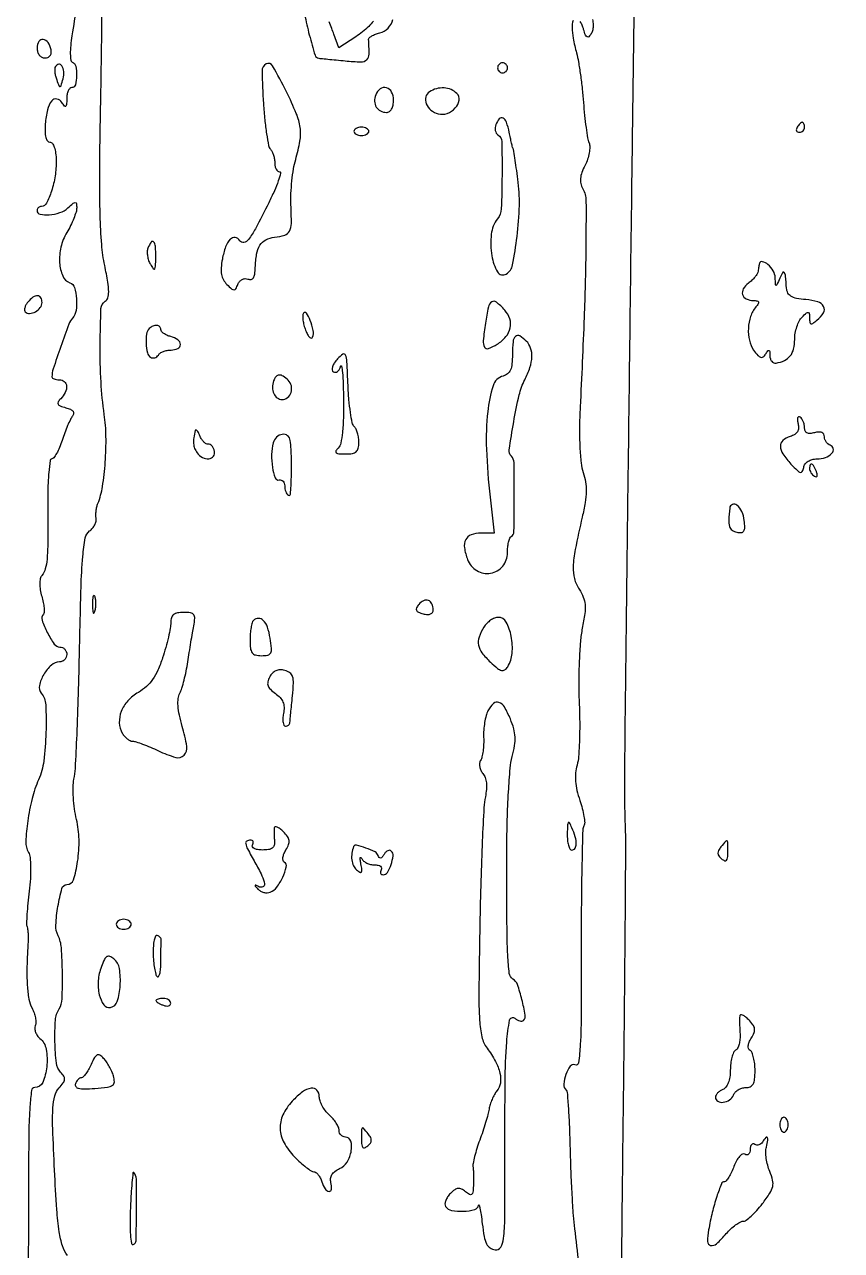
# Model space of a CAD drawing. Extents: x 0 to 5034, y 0 to 2560.
# Drawn here: x 4740.5 to 4905.5, y 863.1 to 1110.8 of the extents above; entities that cross this region are included whole.
import ezdxf

# ---------------------------------------------------------------- set-up
doc = ezdxf.new("R2010")
doc.units = 0

msp = doc.modelspace()

# ---------------------------------------------------------------- linework, layer by layer
for points in [[(4860.947806, 849.375, -0.000208), (4861.188992, 872.158542, -0.000253), (4861.434571, 893.5, 0.000485), (4861.65013, 913.020275, 0.0007), (4861.79983, 930.28125, 0.000358), (4861.895829, 944.924565, 0.011487), (4861.83456, 948.5, -0.00753), (4861.702192, 953.78366, -0.004429), (4861.695061, 960.103396, -0.001095), (4861.811246, 971.815914, -0.000038), (4862.367921, 1017.5, -0.000167), (4863.24921, 1087.471432, -0.000374), (4863.976365, 1140.639876, -0.000453)], [(4749.129827, 862.115141, -0.091248), (4748.130624, 864.020305, -0.037652), (4747.476035, 866.870205, -0.020918), (4746.987152, 871.351083, -0.004284), (4746.523196, 879.303434, -0.003209), (4746.155276, 887.797176, -0.023001), (4746.192736, 891.90311, -0.050475), (4746.575326, 894.33596, -0.120254), (4747.440795, 895.934579, 0.028819), (4748.269404, 896.96357, 0.131302), (4748.537231, 897.676817, 0.165948), (4748.38263, 898.334735, 0.053764), (4747.755394, 899.131146, -0.167565), (4746.899937, 900.93653, -0.021591), (4746.608064, 905.268256, -0.023685), (4746.709474, 909.62803, -0.12133), (4747.447202, 911.914571, 0.130333), (4748.054146, 913.916519, 0.012213), (4748.109902, 919.108367, 0.013758), (4747.897058, 924.271513, 0.098868), (4747.245312, 926.665417, -0.129407), (4746.790982, 928.844827, -0.029566), (4747.21168, 932.620066, -0.024552), (4748.017037, 936.235319, -0.337648), (4749.020305, 937, 0.327443), (4750.33679, 937.965686, 0.039792), (4751.187885, 941.675828, 0.041116), (4751.472847, 946.138614, 0.05431), (4750.957392, 950.17761, -0.023827), (4750.553678, 952.301971, -0.019501), (4750.32018, 954.60235, -0.019931), (4750.272542, 956.737991, -0.047995), (4750.451395, 958.307421, 0.039353), (4750.738191, 960.488877, 0.002229), (4751.062095, 967.288791, 0.003406), (4751.356713, 975.394985, 0.00249), (4751.57769, 984.399102, -0.002137), (4751.87794, 996.996772, -0.013968), (4752.232329, 1003.314365, -0.02313), (4752.719915, 1007.03745, -0.193085), (4753.602107, 1008.451004, 0.061232), (4754.186645, 1008.999591, 0.055622), (4754.642975, 1009.690548, 0.059184), (4754.910157, 1010.41281, 0.101612), (4754.931609, 1011.051902, -0.045437), (4754.879668, 1011.715073, -0.026158), (4754.931715, 1012.515246, -0.025962), (4755.069172, 1013.320028, -0.03906), (4755.278887, 1014, 0.055682), (4756.207222, 1017.407381, 0.020925), (4756.765317, 1022.329633, 0.021067), (4756.916169, 1027.542826, 0.033277), (4756.560052, 1032, -0.023529), (4755.912206, 1038.508776, -0.015001), (4755.743607, 1046.116498, -0.007212), (4755.905809, 1053.400104, -0.249656), (4756.739135, 1054.835498, 0.181703), (4757.286077, 1055.546331, 0.077081), (4757.459494, 1056.75519, 0.039259), (4757.283451, 1058.709152, 0.008447), (4756.65704, 1062.052302, -0.031177), (4756.058307, 1066.307677, -0.01204), (4755.740247, 1072.261593, -0.008892), (4755.647621, 1080.311136, -0.003413), (4755.794245, 1091.5, 0.001193), (4755.957386, 1100.798475, 0.001352), (4756.068466, 1109.717918, 0.001229), (4756.123736, 1117.298757, 0.007481)], [(4750.890383, 1114.495607, -0.0127), (4750.049792, 1108.5, 0.016149), (4749.784006, 1106.504233, 0.027826), (4749.709526, 1104.830189, 0.02798), (4749.794519, 1103.56587, 0.27934), (4750.109403, 1103.166667, -0.259119), (4750.807197, 1102.347521, -0.054969), (4750.979335, 1100.41098, -0.057993), (4750.724216, 1098.560857, -0.341941), (4750, 1098, 0.208855), (4749.616457, 1097.832484, 0.081007), (4749.289252, 1097.339062, 0.061885), (4749.06393, 1096.61138, 0.042491), (4748.984687, 1095.75, -0.011427), (4748.949678, 1094.569908, -0.215461), (4748.783724, 1094.248748, -0.416554), (4748.526657, 1094.279737, -0.02442), (4748.026328, 1094.991641, 0.207173), (4746.987298, 1095.700125, 0.281561), (4745.950055, 1095.310858, 0.108957), (4745.094881, 1093.521372, 0.037556), (4744.653432, 1090.67128, 0.023071), (4744.60193, 1089.085082, 0.058591), (4744.751914, 1087.944289, 0.099196), (4745.083826, 1087.249238, 0.236131), (4745.582153, 1087, -0.241333), (4746.081143, 1086.744259, -0.07427), (4746.480104, 1085.969067, -0.051695), (4746.750952, 1084.778801, -0.026502), (4746.854231, 1083.25, -0.042187), (4746.638299, 1080.164204, -0.039281), (4745.907664, 1077.081356, -0.03852), (4744.906866, 1074.63433, -0.283652), (4743.87868, 1074, 0.088365), (4743.543189, 1073.940242, 0.094781), (4743.258112, 1073.768761, 0.100001), (4743.067404, 1073.513111, 0.110846), (4743, 1073.212804, 0.348852), (4743.617899, 1072.434964, 0.076753), (4745.441613, 1072.297957, 0.063197), (4747.604961, 1072.746513, 0.10157), (4749.221497, 1073.700452, -0.008665), (4750.313435, 1074.654748, -0.175346), (4750.719901, 1074.804845, -0.38236), (4750.948018, 1074.603216, -0.029144), (4751, 1073.712148, -0.076163), (4750.872114, 1072.877466, -0.019415), (4750.410639, 1071.58479, -0.01933), (4749.761639, 1070.132945, -0.018507), (4748.993665, 1068.713836, 0.075455), (4747.816495, 1065.787167, 0.073344), (4747.544913, 1062.613677, 0.086775), (4748.174192, 1059.975717, 0.201955), (4749.612214, 1058.595313, -0.229699), (4750.535477, 1057.609854, -0.056785), (4750.960753, 1055.372157, -0.056158), (4750.870414, 1052.985633, -0.146802), (4750.144545, 1051.45, 0.095247), (4749.410982, 1050.234952, 0.004445), (4747.782331, 1045.693726, 0.00503), (4746.255255, 1041.167597, 0.078998), (4746, 1039.562103, 0.236795), (4746.108116, 1039.346614, 0.070669), (4746.440625, 1039.165118, 0.054045), (4746.925504, 1039.041022, 0.035657), (4747.5, 1039, -0.179762), (4748.494226, 1038.630616, -0.200039), (4748.950535, 1037.719896, -0.1356), (4748.691515, 1036.441726, -0.07914), (4747.767247, 1035.167247, 0.057156), (4747.252058, 1034.518578, 0.273475), (4747.241566, 1034.064966, 0.177663), (4747.668555, 1033.699166, 0.025239), (4748.788322, 1033.345104, -0.038096), (4749.731327, 1033.020063, -0.12357), (4750.25259, 1032.620513, -0.207118), (4750.378086, 1032.153389, -0.131366), (4750.151398, 1031.627857, 0.053738), (4749.731925, 1030.960422, 0.011859), (4749.167491, 1029.729746, 0.012201), (4748.580582, 1028.268367, 0.011473), (4748.052771, 1026.75, -0.019815), (4747.526353, 1025.313364, -0.029079), (4746.942485, 1024.101562, -0.028582), (4746.378313, 1023.21021, -0.241899), (4745.969239, 1023, 0.378705), (4745.621431, 1022.69246, 0.008403), (4745.365218, 1020.282813, 0.014729), (4745.18682, 1017.29664, 0.00888), (4745.142641, 1013.75, -0.002172), (4745.150012, 1006.075505, -0.019574), (4745.0072, 1002.71937, -0.047383), (4744.662532, 1000.785384, -0.105808), (4743.973643, 999.468242, 0.121183), (4743.651417, 998.803786, 0.049986), (4743.540428, 997.803048, 0.04243), (4743.630991, 996.585444, 0.030071), (4743.929038, 995.247429, -0.019431), (4744.229575, 994.021679, -0.026781), (4744.396744, 992.900688, -0.025756), (4744.435776, 991.993233, -0.1967), (4744.274004, 991.607338, 0.285416), (4744.002715, 990.445289, 0.03557), (4745.052685, 987.946621, 0.035974), (4746.46013, 985.603086, 0.244199), (4747.62132, 985, -0.107993), (4748.147316, 984.885052, -0.099631), (4748.595013, 984.559375, -0.095606), (4748.895198, 984.072655, -0.090751), (4749, 983.5, -0.097467), (4748.887332, 982.927508, -0.097561), (4748.566147, 982.440625, -0.098306), (4748.086679, 982.114598, -0.100632), (4747.523053, 982, 0.187967), (4745.880531, 981.359906, 0.074897), (4744.33819, 979.445149, 0.077442), (4743.469003, 977.230478, 0.232073), (4743.839789, 975.693043, -0.162875), (4744.745219, 973.357315, -0.019305), (4744.79195, 967.719317, -0.023575), (4744.345515, 961.967322, -0.072273), (4743.30952, 958.207831, 0.040867), (4741.993677, 954.384935, 0.027691), (4741.103193, 949.863075, 0.025042), (4740.730577, 945.687322, 0.138151), (4741.252616, 943.513084, -0.102238), (4741.577928, 942.484925, -0.020838), (4741.694934, 940.569125, -0.020506), (4741.644256, 938.231624, -0.015553), (4741.404077, 935.678226, 0.006834), (4741.131648, 933.238928, 0.009167), (4740.955582, 931.021104, 0.006749), (4740.867827, 929.170668, 0.09021), (4740.966476, 928.5, -0.0477), (4741.088427, 927.980679, -0.016075), (4741.168614, 927.20625, -0.015825), (4741.202781, 926.339066, -0.017489), (4741.179917, 925.5, 0.008896), (4740.954461, 920.42837, 0.021375), (4741.015032, 916.668835, 0.028405), (4741.337399, 913.893803, 0.079908), (4741.972303, 912.051752, -0.039193), (4742.386245, 911.107248, -0.037544), (4742.654847, 910.096134, -0.039936), (4742.752459, 909.167863, -0.09815), (4742.636444, 908.494972, 0.109427), (4742.546005, 907.890108, 0.069722), (4742.69408, 907.191225, 0.064875), (4743.047407, 906.50851, 0.067836), (4743.559441, 905.950668, -0.177996), (4744.827762, 903.764847, -0.069176), (4744.953202, 900.216481, -0.075868), (4744.131105, 897.052906, -0.299805), (4742.532951, 896, 0.374764), (4741.882527, 895.432831, 0.016529), (4741.547691, 892.208863, 0.01449), (4741.335689, 887.097771, 0.003131), (4741.280693, 878.25, -0.000804), (4741.269559, 871.124135, -0.000954), (4741.235375, 864.392187, -0.000828), (4741.186288, 858.711205, -0.006102)], [(4797.036672, 1112.788337, 0.01719), (4797.978858, 1108.650483, 0.008796), (4799.140587, 1104.5464, 0.304001), (4799.879961, 1103.939754, -0.000324), (4800.305754, 1103.898103, -0.000016), (4801.713176, 1103.759464, -0.000026), (4803.385266, 1103.594611, -0.000019), (4805.25, 1103.410599, 0.017649), (4808.409868, 1103.210935, 0.196028), (4809.5697, 1103.646623, 0.208451), (4810.055264, 1104.753813, 0.020205), (4809.940983, 1107.75, -0.235098), (4810.072121, 1108.075224, -0.051243), (4810.577576, 1108.438605, -0.043156), (4811.31092, 1108.779072, -0.029571), (4812.190983, 1109.040994, 0.144986), (4813.87341, 1110.000071, 0.128496), (4814.858722, 1111.765181, 0.194471)], [(4810.906443, 1111.427784, -0.028815), (4809.96391, 1110.360069, -0.027735), (4808.739824, 1109.254607, -0.026522), (4807.383126, 1108.273639), (4803.932523, 1106.047278), (4802.945626, 1108.773639, 0.006693), (4802.496789, 1109.963564, 0.004748), (4801.962843, 1111.286631, 0.004793)], [(4851.250363, 1111.534214, 0.077679), (4851.046266, 1110.155877, 0.045296), (4851.262469, 1107.96958, 0.017555), (4851.939649, 1105, -0.022325), (4852.328883, 1103.214752, -0.007816), (4852.732905, 1100.61875, -0.007743), (4853.08895, 1097.745214, -0.008975), (4853.336249, 1095, 0.007683), (4853.564597, 1092.389704, 0.008996), (4853.863712, 1089.921826, 0.008106), (4854.187093, 1087.849737, 0.053234), (4854.47453, 1086.840257, -0.101297), (4854.628626, 1086.00228, -0.039478), (4854.511705, 1084.824665, -0.03704), (4854.178616, 1083.530571, -0.037838), (4853.659981, 1082.309369, 0.030245), (4853.01631, 1080.855451, 0.06564), (4852.744064, 1079.667133, 0.080764), (4852.814825, 1078.613446, 0.07061), (4853.213758, 1077.582519, -0.127135), (4853.853282, 1075.15202, -0.004152), (4853.813452, 1065.000079, -0.006598), (4853.47361, 1051.635066, -0.002702), (4852.674754, 1033.5, 0.009918), (4852.546776, 1029.17623, 0.014115), (4852.617773, 1025.333479, 0.015268), (4852.860878, 1022.192123, 0.055465), (4853.294445, 1020.240292, -0.043607), (4853.758312, 1018.363015, -0.044537), (4853.885078, 1016.447119, -0.035479), (4853.673095, 1014.195623, -0.015344), (4853.087885, 1011.240292, 0.006849), (4851.681991, 1004.723493, 0.039385), (4851.259474, 1001.220945, 0.075335), (4851.522311, 998.82056, 0.080319), (4852.485164, 996.662986, -0.04868), (4853.311961, 995.085489, -0.076748), (4853.663126, 993.600944, -0.054665), (4853.607184, 991.745286, -0.014265), (4853.108202, 988.801125, 0.028545), (4852.730473, 986.107862, 0.010078), (4852.488468, 982.216518, 0.009966), (4852.393848, 977.920701, 0.011537), (4852.479707, 973.829576, -0.009291), (4852.579662, 969.906912, -0.010309), (4852.52765, 966.117157, -0.009735), (4852.35399, 962.893054, -0.05155), (4852.044246, 961.154276, 0.048187), (4851.750658, 959.567927, 0.041423), (4851.744031, 957.870581, 0.037235), (4852.028659, 956.028829, 0.026013), (4852.609193, 954.008275, -0.018723), (4853.111508, 952.35133, -0.024241), (4853.440116, 950.797685, -0.023185), (4853.587095, 949.509447, -0.156462), (4853.434369, 948.893808, 0.132791), (4853.191721, 948.079303, 0.001037), (4853.030036, 941.178836, 0.003707), (4852.919323, 933.237289, 0.002362), (4852.902657, 923.996894, -0.001883), (4852.89176, 911.120637, -0.012601), (4852.700913, 904.721045, -0.018675), (4852.359881, 901.039122, -0.485369), (4851.613915, 900.59466, 0.338679), (4850.648453, 900.31002, 0.073773), (4849.787099, 898.670385, 0.066319), (4849.38158, 896.710038, 0.217573), (4849.83249, 895.500843, -0.1786), (4850.058542, 895.010442, -0.002683), (4850.292349, 891.817085, -0.006871), (4850.494807, 888.069986, -0.004441), (4850.631015, 883.727341, 0.004206), (4850.775145, 879.06219, 0.00402), (4850.999351, 874.329281, 0.003986), (4851.264182, 870.154245, 0.014351), (4851.530541, 867.5, -0.007018), (4852.341873, 860.456383, -0.012929)], [(4855.166286, 1111.756592, -0.048942), (4855.303291, 1110.648655, -0.055808), (4855.219062, 1109.674752, -0.093832), (4854.911911, 1108.916526, -0.048917), (4854.420024, 1108.295353, -0.337638), (4854.05957, 1108.240123, -0.184493), (4853.740673, 1108.613613, -0.01859), (4853.383343, 1109.75, 0.034307), (4853.082453, 1110.611366, 0.045867), (4852.688376, 1111.339062, 0.053817)], [(4851.453072, 834.630049, 0.000019), (4851.271447, 826.2125, 0.000021)]]:
    msp.add_lwpolyline(points, format="xyb")
for points in [[(4743, 1106.083333, 0.066422), (4743.111401, 1105.248452, 0.09567), (4743.438799, 1104.58104, 0.111791), (4743.945354, 1104.15323, 0.12024), (4744.573324, 1104, 0.099154), (4745.179808, 1104.121465, 0.133817), (4745.619304, 1104.46353, 0.126354), (4745.840365, 1104.99829, 0.083236), (4745.823324, 1105.667134, 0.100818), (4745.230213, 1107.099763, 0.210781), (4744.229205, 1107.729914, 0.297834), (4743.357221, 1107.327282, 0.14074)], [(4746.69423, 1102.266312, 0.120984), (4746.570048, 1101.841348, 0.035043), (4746.58832, 1101.153335, 0.033014), (4746.719306, 1100.354948, 0.029941), (4746.957128, 1099.553552, 0.007616), (4747.426509, 1098.319944, 0.360495), (4747.644972, 1098.200598, 0.282141), (4747.851172, 1098.389625, 0.005764), (4748.238116, 1099.802556, 0.077801), (4748.383808, 1101.247497, 0.12692), (4748.013309, 1102.415013, 0.297164), (4747.360259, 1102.717138, 0.229218)], [(4788.717798, 1094.75, 0.009147), (4788.984147, 1091.520512, 0.012754), (4789.348725, 1088.644375, 0.00918), (4789.754025, 1086.282603, 0.140161), (4790.123238, 1085.55, -0.073324), (4790.459633, 1085.057175, -0.035996), (4790.742451, 1084.350312, -0.03474), (4790.935444, 1083.558871, -0.042458), (4791, 1082.8, 0.051132), (4791.070619, 1082.111259, 0.071073), (4791.280785, 1081.52875, 0.091143), (4791.59101, 1081.137137, 0.181728), (4791.955864, 1081, -0.492691), (4792.183466, 1080.703832, -0.018655), (4791.711129, 1079.164062, -0.020875), (4790.91351, 1077.14777, -0.011503), (4789.780447, 1074.75, -0.004641), (4787.086037, 1069.494382, -0.041774), (4785.698691, 1067.313243, -0.183246), (4784.761093, 1066.727621, -0.312918), (4783.950075, 1067.080781, 0.215123), (4783.019775, 1067.708306, 0.249397), (4782.016046, 1067.376599, 0.106073), (4781.075275, 1065.847117, 0.038679), (4780.411172, 1063.378196, 0.028365), (4780.183556, 1061.619827, 0.062556), (4780.255084, 1060.269783, 0.078594), (4780.633549, 1059.181736, 0.073578), (4781.335695, 1058.235733, 0.015203), (4782.305296, 1057.32337, 0.185913), (4782.773868, 1057.148623, 0.272794), (4783.136327, 1057.36752, 0.032127), (4783.546015, 1058.259316, -0.086514), (4783.890037, 1058.834528, -0.094091), (4784.399853, 1059.239731, -0.100245), (4784.994571, 1059.413394, -0.113153), (4785.582759, 1059.329869, 0.13702), (4786.226453, 1059.269142, 0.208187), (4786.686873, 1059.576615, 0.109495), (4786.965221, 1060.331243, 0.027671), (4787.070285, 1061.643011, -0.035571), (4787.332652, 1064.375946, -0.09937), (4788.016576, 1066.166233, -0.133798), (4789.193228, 1067.244473, -0.091465), (4790.938228, 1067.771561, 0.04765), (4793.024584, 1068.207858, 0.202318), (4793.978611, 1069.012443, 0.117126), (4794.350846, 1070.548592, 0.011864), (4794.278263, 1074.331851, -0.021414), (4794.278063, 1076.601402, -0.014951), (4794.463847, 1079.154732, -0.015114), (4794.789911, 1081.596354, -0.030077), (4795.221415, 1083.498101, 0.028391), (4796.079135, 1087.220141, 0.076391), (4796.125819, 1089.928237, 0.06493), (4795.354306, 1092.771953, 0.016448), (4793.365375, 1097.137503, 0.013261), (4790.572262, 1102.41323, 0.402872), (4789.263871, 1102.805674, 0.287573), (4788.425797, 1101.395451, 0.010042)], [(4836, 1102, 0.099038), (4836.076342, 1101.618362, 0.097945), (4836.29375, 1101.29375, 0.097945), (4836.618362, 1101.076342, 0.099038), (4837, 1101, 0.099038), (4837.381638, 1101.076342, 0.097945), (4837.70625, 1101.29375, 0.097945), (4837.923658, 1101.618362, 0.099038), (4838, 1102, 0.099038), (4837.923658, 1102.381638, 0.097945), (4837.70625, 1102.70625, 0.097945), (4837.381638, 1102.923658, 0.099038), (4837, 1103, 0.099038), (4836.618362, 1102.923658, 0.097945), (4836.29375, 1102.70625, 0.097945), (4836.076342, 1102.381638, 0.099038)], [(4811.380002, 1096.547887, 0.100112), (4811.159436, 1095.238216, 0.130245), (4811.507881, 1094.07794, 0.137944), (4812.36368, 1093.287269, 0.118476), (4813.559017, 1093, 0.15208), (4814.143008, 1093.181832, 0.111514), (4814.605902, 1093.683732, 0.083213), (4814.90228, 1094.478748, 0.047734), (4815, 1095.5, 0.120661), (4814.60455, 1097.114826, 0.204977), (4813.545869, 1097.981713, 0.233581), (4812.301726, 1097.758962, 0.143037)], [(4822.21613, 1097.154738, 0.195857), (4821.486512, 1096.129625, 0.155119), (4821.590737, 1094.76158, 0.123569), (4822.532712, 1093.468865, 0.110297), (4824.012358, 1092.707019, 0.153357), (4825.82048, 1092.794901, 0.119229), (4827.465328, 1093.896806, 0.146011), (4828.223595, 1095.453637, 0.241716), (4827.786346, 1096.813654, 0.096766), (4826.616814, 1097.600907, 0.084797), (4825.180667, 1097.937696, 0.080759), (4823.651576, 1097.784259, 0.076206)], [(4807, 1089.166667, 0.17482), (4807.114688, 1088.848674, 0.093122), (4807.440625, 1088.578125, 0.073362), (4807.926139, 1088.395023, 0.053595), (4808.5, 1088.333333, 0.053595), (4809.073861, 1088.395023, 0.073362), (4809.559375, 1088.578125, 0.093122), (4809.885312, 1088.848674, 0.17482), (4810, 1089.166667, 0.17482), (4809.885312, 1089.484659, 0.093122), (4809.559375, 1089.755208, 0.073362), (4809.073861, 1089.93831, 0.053595), (4808.5, 1090, 0.053595), (4807.926139, 1089.93831, 0.073362), (4807.440625, 1089.755208, 0.093122), (4807.114688, 1089.484659, 0.17482)], [(4835.650663, 1090.532025, 0.069231), (4835.509705, 1089.925, 0.073429), (4835.544302, 1089.315123, 0.081419), (4835.743149, 1088.795905, 0.122863), (4836.079623, 1088.45079, -0.253955), (4836.83871, 1087.124483, -0.00703), (4836.896083, 1080.270263, -0.009165), (4836.734709, 1073.552779, -0.155537), (4835.98318, 1071.5, 0.139303), (4834.730672, 1068.388749, 0.065716), (4834.841345, 1064.023122, 0.093055), (4835.996893, 1060.778792, 0.4218), (4837.744777, 1060.342264, 0.208406), (4839.022568, 1062.185018, 0.018261), (4839.942544, 1067.927905, 0.024571), (4840.40233, 1074.198441, 0.040531), (4840.100044, 1079.5, 0.001886), (4839.769326, 1081.817508, 0.002948), (4839.465376, 1083.809525, 0.000825), (4839.187916, 1085.540237, 0.102946), (4839.109413, 1085.745192, -0.08326), (4839.02803, 1085.935126, -0.002354), (4838.821653, 1086.801022, -0.004736), (4838.592658, 1087.826052, -0.003232), (4838.350962, 1088.995192, 0.033583), (4837.805913, 1091.007294, 0.182409), (4837.096903, 1091.861935, 0.363063), (4836.352127, 1091.727091, 0.082372)], [(4896.5, 1090, 0.082592), (4896.343488, 1089.6179, 0.161196), (4896.3746, 1089.29375, 0.182303), (4896.586039, 1089.078288, 0.108972), (4896.940983, 1089, 0.093332), (4897.345238, 1089.076123, 0.09642), (4897.688914, 1089.29375, 0.099167), (4897.918938, 1089.618444, 0.105053), (4898, 1090, 0.042167), (4897.967655, 1090.382849, 0.061769), (4897.870461, 1090.70625, 0.081139), (4897.727648, 1090.92554, 0.210953), (4897.559017, 1091, 0.151918), (4897.34829, 1090.934461, 0.038439), (4897.066025, 1090.70625, 0.035638), (4896.768994, 1090.382774, 0.029505)], [(4765.384934, 1065.560739, 0.085288), (4765.249269, 1064.878325, 0.044785), (4765.304273, 1064.012356, 0.04283), (4765.523724, 1063.109941, 0.050714), (4765.88591, 1062.310739, 0.026285), (4766.468973, 1061.419625, 0.503024), (4766.753697, 1061.417713, 0.153508), (4766.927725, 1061.908521, 0.006688), (4766.969591, 1063.75, 0.019039), (4766.906387, 1065.950265, 0.16449), (4766.535915, 1066.844275, 0.497018), (4766.021626, 1066.807889, 0.052859)], [(4888.875, 1062.468615, 0.019729), (4888.818656, 1062.218086, 0.005444), (4888.75, 1061.820226, 0.00549), (4888.682031, 1061.367474, 0.005717), (4888.625, 1060.919389, -0.107281), (4888.451717, 1060.41168, -0.034803), (4887.993241, 1059.758806, -0.032858), (4887.367114, 1059.083328, -0.031568), (4886.649862, 1058.485924, 0.101803), (4885.623067, 1057.353499, 0.208268), (4885.478859, 1056.186462, 0.216282), (4886.231431, 1055.317464, 0.108187), (4887.681462, 1055, -0.04319), (4888.387312, 1054.938915, -0.262241), (4888.660871, 1054.715161, -0.234521), (4888.627839, 1054.342621, -0.035908), (4888.181703, 1053.718939, 0.092611), (4887.110154, 1051.79437, 0.067501), (4886.650188, 1049.383676, 0.068078), (4886.849847, 1046.960409, 0.098532), (4887.712692, 1044.999802, 0.022102), (4888.540976, 1043.921947, 0.133384), (4889.115601, 1043.523582, 0.253123), (4889.610484, 1043.60083, 0.089059), (4890.112726, 1044.148155, -0.017725), (4890.568144, 1044.813452, -0.330371), (4890.797262, 1044.883553, -0.297673), (4890.950277, 1044.682649, -0.015763), (4890.984687, 1043.838484, 0.075333), (4891.084579, 1043.217908, 0.100359), (4891.362689, 1042.720744, 0.117914), (4891.772698, 1042.424319, 0.136283), (4892.25, 1042.366604, 0.072088), (4893.935155, 1042.877722, 0.116905), (4895.101685, 1043.804129, 0.109391), (4895.776569, 1045.204965, 0.057825), (4896, 1047.130446, -0.043679), (4896.110581, 1048.393871, -0.036596), (4896.440625, 1049.698586, -0.0381), (4896.924514, 1050.852444, -0.078195), (4897.5, 1051.642857, -0.011276), (4898.3951, 1052.498471, -0.22069), (4898.75, 1052.610545, -0.351909), (4898.958029, 1052.394073, -0.022194), (4899, 1051.448984, 0.032548), (4899.055911, 1050.590999, 0.295642), (4899.287652, 1050.318671, 0.228254), (4899.687057, 1050.382301, 0.021484), (4900.5, 1051, 0.081936), (4901.812084, 1052.51249, 0.267065), (4901.849245, 1053.788672, 0.200323), (4900.6862, 1054.734089, 0.051184), (4898.25, 1055.189635, -0.023823), (4896.363537, 1055.436674, -0.089657), (4895.250252, 1055.85151, -0.142119), (4894.630814, 1056.512541, -0.100045), (4894.356299, 1057.5, 0.00603), (4894.150737, 1059.947636, 0.125671), (4893.903399, 1060.633989, 0.551233), (4893.567902, 1060.623017, 0.031177), (4893, 1059.5, -0.003056), (4892.409749, 1058.149228, -0.338436), (4892.24733, 1058.060489, -0.357281), (4892.12708, 1058.194353, -0.0032), (4892.070285, 1059.643011, 0.129357), (4891.672393, 1060.976027, 0.074981), (4890.59244, 1062.265926, 0.120899), (4889.501405, 1062.838717, 0.408993)], [(4741.131121, 1054.657991, 0.045322), (4740.748295, 1054.100979, 0.061644), (4740.517567, 1053.537152, 0.077398), (4740.463545, 1053.051628, 0.187585), (4740.606442, 1052.726892, 0.217121), (4741.494649, 1052.394804, 0.109462), (4742.665566, 1052.741503, 0.101297), (4743.648547, 1053.582699, 0.166787), (4744, 1054.606989, 0.128595), (4743.749502, 1055.564865, 0.266409), (4743.10759, 1055.948338, 0.166631), (4742.168926, 1055.645118, 0.058916)], [(4796.782095, 1052.420969, 0.132157), (4796.636372, 1051.901263, 0.035314), (4796.688355, 1051.03616, 0.033234), (4796.890302, 1050.02465, 0.028971), (4797.231484, 1049, 0.027597), (4797.6434, 1048.112478, 0.073774), (4798.05713, 1047.553294, 0.199653), (4798.393751, 1047.413981, 0.310533), (4798.642632, 1047.585682, 0.140166), (4798.762146, 1048.969018, 0.043774), (4798.181278, 1050.990357, 0.063801), (4797.395221, 1052.447354, 0.540876)], [(4833.538527, 1050.40835, 0.011774), (4833.09429, 1046.881648, 0.154563), (4833.358962, 1045.608323, 0.37025), (4834.164542, 1045.314304, 0.049792), (4835.913795, 1046.178237, 0.076369), (4837.681329, 1047.6996, 0.123231), (4838.5625, 1049.467274, 0.136055), (4838.464092, 1051.314023, 0.103335), (4837.435145, 1053.071664, 0.036743), (4835.761964, 1054.667621, 0.33358), (4834.814644, 1054.709693, 0.19287), (4834.13245, 1053.691199, 0.015067)], [(4765.666667, 1049.333333, 0.162326), (4765.117415, 1048.234571, 0.046861), (4765.025011, 1046.313152, 0.046361), (4765.285854, 1044.43852, 0.199149), (4765.930902, 1043.542705, 0.108373), (4766.334197, 1043.401101, 0.099685), (4766.77286, 1043.434921, 0.095498), (4767.179369, 1043.639411, 0.090427), (4767.489919, 1043.983688, -0.110089), (4767.87003, 1044.373446, -0.050526), (4768.503689, 1044.701458, -0.046638), (4769.269959, 1044.924701, -0.047606), (4770.059017, 1045, 0.10744), (4771.443202, 1045.300908, 0.299625), (4771.947013, 1046.10369, 0.24095), (4771.43498, 1047.052979, 0.087088), (4770, 1047.710251, -0.038887), (4769.234516, 1047.975456, -0.050447), (4768.5875, 1048.339118, -0.059916), (4768.141258, 1048.740524, -0.181596), (4768, 1049.116631, 0.19385), (4767.767305, 1049.694273, 0.179979), (4767.190316, 1049.972102, 0.129055), (4766.405514, 1049.84216, 0.091409)], [(4839, 1044.116631, -0.023411), (4838.909725, 1042.189684, -0.077685), (4838.598322, 1040.963409, -0.121098), (4838.022269, 1040.197359, -0.107722), (4837.132318, 1039.744853, 0.258725), (4835.089319, 1037.794801, 0.048699), (4833.999344, 1032.552636, 0.0371), (4833.745849, 1024.99241, 0.017508), (4834.484387, 1015.25), (4835.290074, 1008), (4832.613652, 1008, 0.084876), (4830.659866, 1007.665935, 0.193912), (4829.557118, 1006.695307, 0.156789), (4829.301091, 1005.055896, 0.051845), (4829.934435, 1002.672449, 0.168779), (4831.802518, 1000.444327, 0.178763), (4834.600463, 999.921089, 0.181444), (4837.036721, 1001.341672, 0.172664), (4838, 1004.047972, -0.024709), (4838.055344, 1005.167213, -0.031523), (4838.221767, 1006.18654, -0.032824), (4838.462489, 1006.991781, -0.166799), (4838.754951, 1007.348551, 0.255694), (4839.301693, 1008.31112, 0.003469), (4839.364632, 1015.334553, 0.004084), (4839.321951, 1022.281544, 0.195196), (4838.787733, 1023.5456, -0.236286), (4838.352836, 1024.852092, -0.007651), (4839.250279, 1030.483831, -0.014076), (4840.36027, 1035.918281, -0.061984), (4841.490281, 1038.981205, 0.038361), (4842.540008, 1041.460138, 0.071192), (4842.934028, 1043.604306, 0.091606), (4842.677118, 1045.387217, 0.115405), (4841.8, 1046.8, 0.0616), (4840.474537, 1047.833708, 0.337906), (4839.629307, 1047.738293, 0.180468), (4839.118613, 1046.679925, 0.023125)], [(4803.684857, 1043.210998, 0.035784), (4803.01927, 1042.357565, 0.071613), (4802.649638, 1041.588133, 0.112364), (4802.600394, 1040.982044, 0.222177), (4802.859175, 1040.587034, 0.170547), (4803.272132, 1040.496539, 0.138119), (4803.693013, 1040.672807, 0.100654), (4804.059359, 1041.108589, 0.060888), (4804.308317, 1041.737757, -0.798713), (4804.49241, 1041.731813, -0.026505), (4804.667042, 1040.470779, -0.012487), (4804.807625, 1038.116276, -0.005275), (4804.883999, 1034.95, -0.010206), (4804.85852, 1031.227185, -0.020871), (4804.657244, 1028.314327, -0.022909), (4804.317404, 1026.161055, -0.146805), (4803.8, 1025.2, 0.064899), (4803.345331, 1024.609036, 0.371337), (4803.4125, 1024.25, 0.153786), (4803.945288, 1024.043621, 0.016096), (4805.3, 1024, 0.03798), (4806.671938, 1024.104363, 0.139321), (4807.456522, 1024.462963, 0.16152), (4807.869639, 1025.144469, 0.056229), (4808, 1026.3, 0.036872), (4807.929824, 1027.250327, 0.034313), (4807.720594, 1028.203781, 0.036147), (4807.414355, 1029.025135, 0.089299), (4807.048832, 1029.551168, -0.147636), (4806.660549, 1030.275208, -0.012455), (4806.289288, 1032.385093, -0.015692), (4805.982632, 1034.974234, -0.011483), (4805.798832, 1037.862889, 0.003052), (4805.572432, 1042.70922, 0.081087), (4805.297397, 1043.971062, 0.479381), (4804.753579, 1044.139486, 0.060876)], [(4790.754296, 1038.75, 0.089979), (4790.523348, 1037.427753, 0.106382), (4790.798015, 1036.190892, 0.126119), (4791.502846, 1035.321786, 0.16099), (4792.476345, 1035, 0.172595), (4793.582822, 1035.393672, 0.145105), (4794.288067, 1036.426843, 0.134046), (4794.346443, 1037.745167, 0.141724), (4793.721855, 1038.878145, 0.047258), (4792.712887, 1039.712498, 0.161292), (4791.903916, 1039.942212, 0.211522), (4791.256986, 1039.621648, 0.08557)], [(4896.68468, 1030.097784, -0.075388), (4896.779029, 1029.204989, -0.128187), (4896.558366, 1028.492118, -0.118578), (4896.000871, 1027.941082, -0.059115), (4895.091421, 1027.529016, 0.101205), (4893.614759, 1026.704866, 0.225503), (4893.106509, 1025.555762, 0.144028), (4893.604752, 1024.01752, 0.037692), (4895.242397, 1021.970193, 0.01058), (4896.538778, 1020.636424, 0.129975), (4897.149563, 1020.286751, 0.3588), (4897.543451, 1020.466222, 0.066102), (4897.815721, 1021.281631, -0.108629), (4898.118272, 1021.984146, -0.095466), (4898.69944, 1022.533616, -0.082937), (4899.520312, 1022.882148, -0.059075), (4900.514307, 1023, 0.086251), (4902.218455, 1023.296174, 0.115956), (4903.528699, 1024.145337, 0.246633), (4903.797347, 1025.075153, 0.267815), (4903.177051, 1025.774316, -0.092226), (4902.727173, 1026.023415, -0.070064), (4902.345759, 1026.440059, -0.068768), (4902.088203, 1026.954635, -0.081868), (4902, 1027.489714, 0.138708), (4901.85554, 1028.000427, 0.161113), (4901.470912, 1028.324397, 0.111351), (4900.841832, 1028.4251, 0.048218), (4900, 1028.289749, -0.04787), (4899.10173, 1028.144684, -0.136294), (4898.487059, 1028.273431, -0.17931), (4898.1274, 1028.668469, -0.096222), (4898, 1029.324352, 0.052601), (4897.93276, 1029.96173, 0.048611), (4897.733645, 1030.589033, 0.051984), (4897.440719, 1031.114715, 0.10159), (4897.093259, 1031.442363, 0.217911), (4896.798023, 1031.479299, 0.24767), (4896.599208, 1031.278556, 0.10245), (4896.554955, 1030.792615, 0.035617)], [(4774.945285, 1028.75, 0.025968), (4774.638054, 1027.255873, 0.058062), (4774.59768, 1026.098856, 0.072762), (4774.819475, 1025.1359, 0.067592), (4775.311092, 1024.25, 0.110668), (4776.413894, 1023.304495, 0.144576), (4777.70909, 1023.040388, 0.216219), (4778.604043, 1023.543208, 0.212701), (4778.823324, 1024.552821, 0.058573), (4778.628173, 1025.137212, 0.073594), (4778.312695, 1025.612247, 0.088808), (4777.930485, 1025.909183, 0.154859), (4777.539043, 1025.978822, -0.165412), (4777.118686, 1026.062563, -0.066617), (4776.649233, 1026.425054, -0.056107), (4776.205364, 1026.987471, -0.045196), (4775.859329, 1027.676, 0.021718), (4775.569301, 1028.327551, 0.060795), (4775.294341, 1028.743888, 0.195946), (4775.088621, 1028.850647, 0.367234)], [(4790.680945, 1026.25, 0.059131), (4790.361061, 1023.905753, 0.04387), (4790.544575, 1021.295531, 0.045716), (4791.080518, 1019.189959, 0.378929), (4791.874939, 1018.75, -0.13108), (4792.303299, 1018.731991, -0.128491), (4792.669513, 1018.503274, -0.110502), (4792.915107, 1018.090603, -0.079346), (4793, 1017.559017, 0.047361), (4793.055566, 1016.973705, 0.046664), (4793.220312, 1016.406262, 0.050626), (4793.462361, 1015.937892, 0.111126), (4793.75, 1015.658251, 0.563778), (4794.177264, 1015.878936, 0.008311), (4794.351522, 1019.313766, 0.015539), (4794.362984, 1023.143935, 0.018495), (4794.128012, 1026.75, 0.21032), (4793.595235, 1027.687783, 0.198444), (4792.525895, 1027.95827, 0.153783), (4791.36049, 1027.396432, 0.141599)], [(4899, 1021.059017, 0.088797), (4899.072509, 1020.65395, 0.053277), (4899.290385, 1020.21498, 0.051183), (4899.610411, 1019.810572, 0.061454), (4899.988546, 1019.507079, 0.1144), (4900.325929, 1019.393111, 0.32948), (4900.525685, 1019.512472, 0.155351), (4900.556862, 1019.868281, 0.036408), (4900.381557, 1020.448062, 0.029964), (4899.894727, 1021.51997, 0.168622), (4899.441482, 1021.942608, 0.444011), (4899.117673, 1021.798253, 0.079093)], [(4882.875, 1013.083333, 0.015645), (4882.671193, 1010.650819, 0.0851), (4882.825642, 1009.342278, 0.165685), (4883.353147, 1008.596566, 0.109558), (4884.32489, 1008.175948, 0.072162), (4885.227342, 1008.134245, 0.233093), (4885.72307, 1008.442221, 0.144682), (4885.921258, 1009.159686, 0.024828), (4885.82489, 1010.585135, 0.079591), (4885.325258, 1012.349227, 0.108745), (4884.326843, 1013.658555, 0.276785), (4883.428995, 1013.805872, 0.276354)], [(4754.194949, 993.5, 0.012823), (4754.235556, 992.431793, 0.080377), (4754.356533, 991.900903, 0.597527), (4754.51666, 991.883358, 0.087174), (4754.692991, 992.269032, 0.037336), (4754.832894, 993.036634, 0.029507), (4754.872264, 993.880008, 0.030339), (4754.814405, 994.671085, 0.06278), (4754.655937, 995.269032, 0.31318), (4754.47713, 995.386009, 0.333666), (4754.315079, 995.257153, 0.052471), (4754.212705, 994.580113, 0.014395)], [(4820.092232, 993.611132, 0.05284), (4819.621312, 992.903435, 0.233916), (4819.610627, 992.417712, 0.187679), (4820.003363, 992.042802, 0.033853), (4820.978925, 991.715762, 0.046998), (4821.840107, 991.575149, 0.113702), (4822.473061, 991.676325, 0.165064), (4822.856472, 992.007292, 0.133663), (4823, 992.534603, 0.105648), (4822.741499, 993.744351, 0.201458), (4822.027839, 994.412095, 0.203665), (4821.058003, 994.36623, 0.107658)], [(4770, 989.937897, -0.046204), (4769.896826, 988.82377, -0.010924), (4769.513462, 986.994034, -0.011152), (4768.977734, 984.901891, -0.010783), (4768.343702, 982.811954, -0.025299), (4767.386027, 980.31849, -0.048631), (4766.333449, 978.456336, -0.056537), (4765.063131, 977.021374, -0.050088), (4763.453816, 975.84025, 0.073279), (4761.329476, 974.124689, 0.092756), (4759.990927, 971.990495, 0.10424), (4759.60691, 969.718804, 0.118028), (4760.206586, 967.595334, 0.051175), (4760.637112, 966.982569, 0.048699), (4761.189713, 966.458662, 0.052473), (4761.775088, 966.094445, 0.106264), (4762.29969, 965.966069, -0.070942), (4762.990433, 965.847563, -0.010709), (4764.320155, 965.387681, -0.01183), (4765.875807, 964.769853, -0.009978), (4767.492326, 964.044736, 0.038628), (4771.000672, 962.706535, 0.277591), (4772.68191, 963.143652, 0.238958), (4773.245382, 964.928684, 0.030459), (4772.321994, 968.977047, -0.018112), (4771.742541, 971.256524, -0.034668), (4771.472834, 973.124377, -0.044145), (4771.493861, 974.61158, -0.095646), (4771.822819, 975.701665, 0.045512), (4772.231178, 976.687159, 0.012732), (4772.686882, 978.293614, 0.012733), (4773.111623, 980.145279, 0.013073), (4773.437399, 982, -0.002169), (4773.732306, 983.92436, -0.001758), (4774.064835, 985.985937, -0.001776), (4774.384889, 987.884699, -0.004606), (4774.632983, 989.25, 0.026982), (4774.843851, 990.802332, 0.182608), (4774.63319, 991.534444, 0.201379), (4774.005321, 991.903964, 0.033638), (4772.579455, 992, 0.041974), (4771.333105, 991.895187, 0.127331), (4770.562722, 991.550142, 0.154032), (4770.141164, 990.921539, 0.07139)], [(4786.6875, 990.354167, 0.129855), (4786.420512, 989.895482, 0.023553), (4786.201953, 988.926172, 0.023967), (4786.050424, 987.737069, 0.019709), (4786, 986.458333, 0.026069), (4786.089801, 984.737124, 0.131318), (4786.430956, 983.845389, 0.179472), (4787.108497, 983.392622, 0.05855), (4788.322263, 983.25, 0.049896), (4789.605963, 983.378423, 0.232404), (4790.17874, 983.819408, 0.140172), (4790.340814, 984.712886, 0.015514), (4790.06865, 986.792871, 0.040658), (4789.521175, 989.006949, 0.109377), (4788.689885, 990.388835, 0.213427), (4787.706333, 990.794046, 0.191193)], [(4833.240547, 989.013569, 0.054057), (4832.273914, 987.013709, 0.13224), (4832.145493, 985.397178, 0.119136), (4832.847978, 983.827632, 0.039676), (4834.55267, 981.950519, 0.015612), (4835.982768, 980.688701, 0.108539), (4836.807473, 980.264044, 0.226219), (4837.434612, 980.381841, 0.094349), (4838.037357, 981.026205, 0.120437), (4838.942083, 983.718568, 0.068608), (4838.760755, 987.166529, 0.07693), (4837.733759, 990.041415, 0.275181), (4836.123915, 991, 0.09924), (4835.404398, 990.85577, 0.051944), (4834.599262, 990.416486, 0.048772), (4833.836909, 989.773422, 0.053641)], [(4789.983394, 978.968971, 0.062518), (4789.604026, 977.980697, 0.143664), (4789.638529, 977.192111, 0.120572), (4790.10794, 976.458291, 0.037695), (4791.125568, 975.624602, -0.053802), (4792.084604, 974.785982, -0.090332), (4792.655507, 973.884635, -0.090173), (4792.87251, 972.838719, -0.05345), (4792.767758, 971.565434, 0.030867), (4792.642034, 970.58214, 0.052308), (4792.674418, 969.753596, 0.074067), (4792.844445, 969.186826, 0.290664), (4793.138672, 969, 0.084415), (4793.472196, 969.056713, 0.08678), (4793.764682, 969.220312, 0.091947), (4793.971532, 969.463759, 0.11064), (4794.060246, 969.75, -0.003738), (4794.103783, 970.245547, -0.00026), (4794.237469, 971.639302, -0.000369), (4794.398964, 973.301005, -0.000278), (4794.578957, 975.128476, 0.013301), (4794.767357, 977.735873, 0.085582), (4794.602934, 979.042103, 0.166191), (4794.056695, 979.798667, 0.090321), (4793.005623, 980.288279, 0.069719), (4792.06331, 980.39862, 0.097546), (4791.237517, 980.21645, 0.097575), (4790.542659, 979.734789, 0.069796)], [(4834.061327, 972.114591, 0.05847), (4833.68229, 971.150497, 0.023683), (4833.386874, 969.767389, 0.023045), (4833.206634, 968.233745, 0.027127), (4833.182267, 966.771712, -0.020505), (4833.177427, 965.359979, -0.021564), (4833.05604, 963.977102, -0.021825), (4832.848619, 962.79929, -0.0841), (4832.570033, 962.113316, 0.112185), (4832.375721, 961.54628, 0.069672), (4832.398619, 960.840095, 0.064365), (4832.62507, 960.108265, 0.066117), (4833.028754, 959.465354, -0.092521), (4833.487041, 958.642587, -0.054583), (4833.727385, 957.540043, -0.046638), (4833.74366, 956.224053, -0.032856), (4833.52746, 954.759159, 0.039919), (4833.232792, 952.546962, 0.002408), (4832.912277, 945.848003, 0.003592), (4832.625977, 937.855931, 0.002646), (4832.419326, 929, 0.001851), (4832.225162, 915.458149, 0.017101), (4832.363331, 909.595484, 0.041321), (4832.838954, 906.229115, 0.103146), (4833.866114, 903.980659, -0.034695), (4835.565662, 901.298065, -0.066621), (4836.466633, 898.921129, -0.090411), (4836.564525, 896.922365, -0.141261), (4835.879231, 895.354482, 0.044795), (4835.363192, 894.605338, 0.026123), (4834.877143, 893.627829, 0.02596), (4834.489613, 892.589742, 0.039529), (4834.273749, 891.652469, -0.027459), (4834.048108, 890.552079, -0.008553), (4833.591183, 888.928052, -0.008522), (4833.01769, 887.127884, -0.009301), (4832.398745, 885.400474, 0.01412), (4831.817704, 883.728269, 0.016002), (4831.357985, 882.093794, 0.015345), (4831.056308, 880.688704, 0.080288), (4831.040091, 879.900474, -0.021614), (4831.107848, 879.200085, -0.008112), (4831.144329, 878.214483, -0.008018), (4831.149427, 877.138522, -0.009651), (4831.118483, 876.127555, -0.019944), (4831.005217, 874.869382, -0.206579), (4830.744952, 874.432317, -0.300806), (4830.319605, 874.414489, -0.037573), (4829.527879, 874.976863, 0.055402), (4828.710109, 875.515018, 0.148959), (4828.03183, 875.635361, 0.129519), (4827.34095, 875.361214, 0.037528), (4826.464121, 874.606978, 0.04832), (4825.901327, 873.923458, 0.058938), (4825.522968, 873.186882, 0.069805), (4825.37348, 872.510139, 0.159224), (4825.495259, 872.007671, 0.21323), (4826.687446, 871.197197, 0.053362), (4829.091695, 871.027987, 0.054936), (4831.38084, 871.36488, 0.306568), (4832.157104, 872.25, -0.782123), (4832.270199, 872.263439, -0.041071), (4832.442222, 871.664062, -0.014255), (4832.668178, 870.3389, -0.005588), (4832.907104, 868.5, 0.015836), (4833.29717, 865.913798, 0.068774), (4833.781945, 864.444543, 0.124743), (4834.481653, 863.620922, 0.119637), (4835.5, 863.213927, 0.302089), (4836.630325, 863.752527, 0.108737), (4837.223555, 865.526259, 0.025333), (4837.4511, 869.623385, 0.001594), (4837.470913, 881.713927, -0.002675), (4837.529427, 897.103339, -0.015453), (4837.855176, 905.23122, -0.029482), (4838.430762, 909.637006, -0.570792), (4839.482514, 910.014512, 0.046554), (4839.982242, 909.672862, 0.062799), (4840.49011, 909.4693, 0.078635), (4840.929066, 909.425777, 0.18385), (4841.225407, 909.55874, 0.243647), (4841.577828, 910.668787, 0.019491), (4840.917589, 913.773436, 0.021767), (4840.004465, 916.81071, 0.172082), (4839.098832, 917.938919, -0.22798), (4838.367255, 919.082986, -0.018515), (4838.061545, 922.731185, -0.010688), (4837.898464, 929.20066, -0.00115), (4837.875571, 944.183132, -0.006705), (4837.959487, 950.100202, -0.007735), (4838.202364, 955.736995, -0.007025), (4838.548566, 960.498502, -0.044129), (4838.972148, 962.896566, 0.02569), (4839.44201, 965.08315, 0.053078), (4839.536668, 966.826553, 0.055461), (4839.261864, 968.501454, 0.030596), (4838.579725, 970.463435, 0.032521), (4837.374482, 972.891191, 0.175423), (4836.263385, 973.822632, 0.287682), (4835.174206, 973.590615, 0.077475)], [(4790.884846, 948.464286, 0.026332), (4790.852419, 947.975209, 0.009177), (4790.855809, 947.269196, 0.009085), (4790.887997, 946.490712, 0.01047), (4790.947704, 945.75, -0.097352), (4790.872751, 944.943946, -0.167168), (4790.485916, 944.399892, -0.118359), (4789.728171, 944.092117, -0.037566), (4788.503841, 944, -0.034472), (4787.514122, 944.068317, -0.081441), (4786.809944, 944.286421, -0.162843), (4786.482365, 944.61422, -0.25955), (4786.5, 945, 0.082592), (4786.656512, 945.3821, 0.161196), (4786.6254, 945.70625, 0.182303), (4786.413961, 945.921712, 0.108972), (4786.059017, 946, 0.142277), (4785.337576, 945.790469, 0.312521), (4785.124729, 945.286578, 0.071126), (4785.514103, 944.213725, 0.005398), (4787, 941.5, -0.016275), (4788.395489, 938.814333, -0.073923), (4788.913539, 937.134171, -0.346089), (4788.575278, 936.536286, -0.229803), (4787.75, 936.587687, 0.009898), (4787.143282, 936.914561, 0.454352), (4787.026345, 936.86805, 0.269807), (4787.057914, 936.701897, 0.006963), (4787.582783, 936.113922, 0.080485), (4788.102638, 935.704179, 0.065207), (4788.763805, 935.442671, 0.066116), (4789.460097, 935.362685, 0.088465), (4790.082783, 935.485114, 0.139774), (4791.406263, 936.487801, 0.051553), (4792.624967, 938.513197, 0.052958), (4793.334632, 940.566002, 0.321499), (4792.926076, 941.545687, -0.206364), (4792.6784, 941.899901, -0.083495), (4792.65639, 942.501163, -0.063555), (4792.852717, 943.248329, -0.043617), (4793.25093, 944.030195, 0.044633), (4793.797237, 945.108235, 0.130939), (4793.8956, 945.927868, 0.123823), (4793.57425, 946.715567, 0.037932), (4792.730451, 947.69812, 0.029742), (4792.057579, 948.295374, 0.068352), (4791.474493, 948.636992, 0.148821), (4791.080308, 948.67575, 0.324322)], [(4850.070285, 947.25, 0.029148), (4850.115952, 946.004754, 0.045955), (4850.314396, 944.954687, 0.058404), (4850.619968, 944.222366, 0.271066), (4851, 944, 0.255204), (4851.635791, 944.34712, 0.143808), (4851.89038, 945.213987, 0.073362), (4851.681619, 946.629152, 0.028241), (4851, 948.5, 0.018923), (4850.521716, 949.506264, 0.552992), (4850.287152, 949.524829, 0.150234), (4850.12949, 949.080913, 0.005351)], [(4806.923489, 944.692582, 0.059871), (4806.566327, 943.342209, 0.066162), (4806.557091, 941.991805, 0.073764), (4806.884979, 940.818719, 0.115068), (4807.516222, 939.986537, 0.038453), (4808.179539, 939.517126, 0.385563), (4808.485281, 939.578151, 0.193219), (4808.596651, 940.003547, 0.0149), (4808.410237, 941.192849, -0.012159), (4808.276093, 942.019056, -0.072302), (4808.279456, 942.455087, -0.600265), (4808.391886, 942.494542, -0.09609), (4808.572245, 942.25, 0.109219), (4808.944772, 941.771451, 0.059841), (4809.572412, 941.367188, 0.055365), (4810.342572, 941.092967, 0.057925), (4811.14235, 941, -0.050137), (4811.855723, 940.928287, -0.109046), (4812.356129, 940.70625, -0.184772), (4812.566586, 940.378287, -0.191977), (4812.5, 940, 0.075954), (4812.337431, 939.617578, 0.153151), (4812.354805, 939.29375, 0.186776), (4812.545429, 939.07938, 0.119226), (4812.873595, 939, 0.258104), (4813.736665, 939.477321, 0.056716), (4814.496148, 941.061194, 0.056226), (4814.887528, 942.799349, 0.227439), (4814.536933, 943.7964, 0.184649), (4814.225637, 943.935496, 0.123876), (4813.838703, 943.860492, 0.089324), (4813.429819, 943.570963, 0.055785), (4813.066678, 943.107887, -0.036265), (4812.67578, 942.567314, -0.17627), (4812.353438, 942.381351, -0.280849), (4812.084238, 942.48678, -0.082229), (4811.867748, 942.896755, 0.200977), (4811.249283, 943.604157, 0.026833), (4809.386028, 944.39644, 0.024765), (4807.488909, 944.98096, 0.37697)], [(4881.110114, 944.632679, 0.049672), (4880.629283, 943.919895, 0.137601), (4880.498065, 943.335069, 0.147381), (4880.693215, 942.792763, 0.06007), (4881.237669, 942.217716, 0.068239), (4881.847124, 941.838618, 0.321843), (4882.227775, 941.916793, 0.165884), (4882.44854, 942.415535, 0.02199), (4882.5, 943.585037, 0.003111), (4882.487774, 945.549757, 0.232153), (4882.347866, 945.826096, 0.393492), (4882.103803, 945.800655, 0.006111)], [(4759, 929, 0.148195), (4759.115568, 928.618646, 0.098894), (4759.440625, 928.29375, 0.082425), (4759.926543, 928.074694, 0.064853), (4760.5, 928, 0.064853), (4761.073457, 928.074694, 0.082425), (4761.559375, 928.29375, 0.098894), (4761.884432, 928.618646, 0.148195), (4762, 929, 0.148195), (4761.884432, 929.381354, 0.098894), (4761.559375, 929.70625, 0.082425), (4761.073457, 929.925306, 0.064853), (4760.5, 930, 0.064853), (4759.926543, 929.925306, 0.082425), (4759.440625, 929.70625, 0.098894), (4759.115568, 929.381354, 0.148195)], [(4766.437524, 923.103687, 0.017277), (4766.516373, 921.540973, 0.021669), (4766.70196, 920.102327, 0.020487), (4766.954372, 918.932958, 0.133829), (4767.25, 918.416196, 0.462181), (4767.534004, 918.439191, 0.09339), (4767.779688, 918.963924, 0.043663), (4767.947663, 919.976573, 0.01928), (4768, 921.333333, -0.001881), (4768.005482, 922.790483, -0.002388), (4768.022031, 924.135885, -0.001873), (4768.04552, 925.263747, -0.01963), (4768.075, 925.725, 0.115594), (4768.036762, 926.024269, 0.07891), (4767.867273, 926.32393, 0.072607), (4767.596082, 926.5784, 0.071846), (4767.262524, 926.745825, 0.383334), (4766.924382, 926.598712, 0.051436), (4766.654097, 925.797975, 0.038466), (4766.477078, 924.592989, 0.021211)], [(4755.975274, 920.434966, 0.07211), (4755.345461, 917.609912, 0.074749), (4755.556399, 914.758402, 0.102211), (4756.471027, 912.747006, 0.290243), (4757.841682, 912.206932, 0.276177), (4759.187283, 913.407595, 0.059132), (4759.788286, 916.615361, 0.057512), (4759.624545, 920.037403, 0.180772), (4758.499654, 922.000287, 0.069713), (4757.696118, 922.496844, 0.247203), (4757.110978, 922.455602, 0.143031), (4756.59658, 921.882658, 0.021041)], [(4767, 913.606989, 0.222225), (4767.087111, 913.420671, 0.030693), (4767.440625, 913.160341, 0.030395), (4767.925442, 912.887494, 0.02136), (4768.5, 912.638374, 0.055937), (4769.074366, 912.488865, 0.100118), (4769.559375, 912.516384, 0.147206), (4769.877514, 912.710807, 0.184534), (4770, 913.031385, 0.152681), (4769.884506, 913.400789, 0.098158), (4769.559375, 913.715469, 0.08088), (4769.073532, 913.92777, 0.062722), (4768.5, 914, 0.024748), (4767.925176, 913.971531, 0.039339), (4767.440625, 913.884553, 0.046727), (4767.096084, 913.758929, 0.289661)], [(4884.894037, 910.464286, 0.026143), (4884.863373, 909.928534, 0.005717), (4884.869411, 909.004577, 0.005939), (4884.90135, 907.934754, 0.005667), (4884.959002, 906.849167, -0.038435), (4884.945777, 905.786224, -0.04368), (4884.766886, 904.783675, -0.048627), (4884.462446, 903.977455, -0.140663), (4884.064964, 903.54015, 0.151832), (4883.65389, 903.067526, 0.038471), (4883.312833, 902.095947, 0.035662), (4883.07831, 900.872536, 0.029535), (4883, 899.547972, -0.035508), (4882.899494, 898.134506, -0.056154), (4882.594361, 896.959919, -0.070675), (4882.117468, 896.102256, -0.139853), (4881.5, 895.638374, 0.055615), (4880.926353, 895.34153, 0.05786), (4880.440625, 894.928884, 0.064334), (4880.110214, 894.468489, 0.12413), (4880, 894.031385, 0.273552), (4880.465037, 893.244994, 0.159023), (4881.576926, 893.034252, 0.117507), (4882.861618, 893.520799, 0.153287), (4883.638374, 894.5, -0.098143), (4883.999607, 895.073537, -0.066864), (4884.600966, 895.559375, -0.064008), (4885.340293, 895.887915, -0.07271), (4886.106989, 896, 0.098867), (4887.033167, 896.184945, 0.170026), (4887.612466, 896.704432, 0.102386), (4887.917062, 897.693008, 0.023711), (4888, 899.440983, 0.026376), (4887.928114, 900.80273, 0.033018), (4887.712266, 902.049007, 0.034909), (4887.39941, 903.034852, 0.161415), (4887.020479, 903.487343, -0.163608), (4886.697535, 903.876344, -0.115236), (4886.618093, 904.443852, -0.078986), (4886.802939, 905.173781, -0.038163), (4887.25093, 906.030195, 0.044633), (4887.797237, 907.108235, 0.130939), (4887.8956, 907.927868, 0.123823), (4887.57425, 908.715567, 0.037932), (4886.730451, 909.69812, 0.029471), (4886.058182, 910.295489, 0.068179), (4885.477194, 910.636992, 0.150061), (4885.086514, 910.675147, 0.326071)], [(4753.891831, 900.66194, -0.021273), (4753.373856, 899.642401, -0.029633), (4752.820077, 898.781945, -0.029684), (4752.301902, 898.15469, -0.208179), (4751.946474, 898, 0.140379), (4751.631034, 897.909657, 0.06077), (4751.288168, 897.632812, 0.053424), (4750.971922, 897.228177, 0.04755), (4750.734045, 896.75, 0.262552), (4750.814146, 896.208739, 0.173184), (4751.357984, 895.862152, 0.062682), (4752.563427, 895.742144, 0.013513), (4754.661612, 895.853442, 0.011578), (4757.241512, 896.120572, 0.115448), (4758.252688, 896.49681, 0.252696), (4758.605339, 897.158469, 0.071425), (4758.427233, 898.353442, 0.032454), (4758.083845, 899.278477, 0.021977), (4757.580183, 900.284206, 0.022189), (4757.005065, 901.216798, 0.040626), (4756.445023, 901.91194, 0.056664), (4755.679374, 902.55449, 0.266096), (4755.127644, 902.590325, 0.15478), (4754.610353, 902.096293, 0.018438)], [(4794.540469, 893.260218, 0.07641), (4792.662086, 890.485794, 0.120716), (4792.087456, 887.684937, 0.116532), (4792.867713, 884.864931, 0.068126), (4794.966296, 882.034478, 0.015074), (4796.172881, 880.872391, 0.019821), (4797.345099, 879.891378, 0.017661), (4798.362914, 879.161864, 0.1477), (4798.898909, 879, -0.166069), (4799.314856, 878.85793, -0.059433), (4799.767835, 878.4125, -0.050861), (4800.185789, 877.765343, -0.041141), (4800.5, 877, 0.05907), (4801.158022, 875.547369, 0.236244), (4801.959488, 875.041, 0.424343), (4802.466464, 875.470742, 0.080376), (4802.337722, 876.81655, -0.093665), (4802.278944, 877.667148, -0.110692), (4802.546029, 878.426344, -0.094921), (4803.154755, 879.082341, -0.053497), (4804.096757, 879.629971, 0.153444), (4805.599967, 880.959634, 0.089728), (4806.461578, 883.227395, 0.120943), (4806.34915, 885.211611, 0.329581), (4805.283022, 886, -0.103965), (4804.793459, 886.102907, -0.098974), (4804.376888, 886.395097, -0.096711), (4804.097719, 886.831607, -0.094321), (4804, 887.345012, 0.105367), (4803.863329, 887.98636, 0.036283), (4803.4125, 888.826608, 0.034148), (4802.765355, 889.70814, 0.033439), (4802, 890.5, -0.044853), (4801.234689, 891.328807, -0.038833), (4800.5875, 892.320267, -0.040713), (4800.142791, 893.317947, -0.084684), (4800, 894.154988, 0.179204), (4799.509643, 895.479205, 0.261731), (4798.367941, 895.895352, 0.122961), (4796.603532, 895.134474, 0.042849)], [(4893, 888.5, 0.053595), (4893.06169, 887.926139, 0.073362), (4893.244792, 887.440625, 0.093122), (4893.515341, 887.114688, 0.17482), (4893.833333, 887, 0.17482), (4894.151326, 887.114688, 0.093122), (4894.421875, 887.440625, 0.073362), (4894.604977, 887.926139, 0.053595), (4894.666667, 888.5, 0.053595), (4894.604977, 889.073861, 0.073362), (4894.421875, 889.559375, 0.093122), (4894.151326, 889.885312, 0.17482), (4893.833333, 890, 0.17482), (4893.515341, 889.885312, 0.093122), (4893.244792, 889.559375, 0.073362), (4893.06169, 889.073861, 0.053595)], [(4808.5, 885.585037, 0.02199), (4808.55146, 884.415535, 0.165884), (4808.772225, 883.916793, 0.321843), (4809.152876, 883.838618, 0.068239), (4809.762331, 884.217716, 0.06007), (4810.306785, 884.792763, 0.147381), (4810.501935, 885.335069, 0.137601), (4810.370717, 885.919895, 0.049672), (4809.889886, 886.632679, 0.006111), (4808.896197, 887.800655, 0.393492), (4808.652134, 887.826096, 0.232153), (4808.512226, 887.549757, 0.003111)], [(4889.489919, 884.983688, -0.090427), (4889.179369, 884.639411, -0.095498), (4888.77286, 884.434921, -0.099685), (4888.334197, 884.401101, -0.108373), (4887.930902, 884.542705, 0.161617), (4887.578132, 884.626463, 0.19093), (4887.273452, 884.473734, 0.124827), (4887.067417, 884.078402, 0.058083), (4887, 883.5, -0.067244), (4886.922764, 882.928301, -0.140603), (4886.690866, 882.548319, -0.190844), (4886.347258, 882.416498, -0.136525), (4885.947629, 882.532367, 0.263671), (4885.453854, 882.551123, 0.08906), (4884.862012, 882.096239, 0.060076), (4884.255738, 881.243122, 0.034241), (4883.728392, 880.091384, -0.018627), (4883.230223, 878.907076, -0.027161), (4882.697724, 877.908094, -0.025757), (4882.196443, 877.168316, -0.235133), (4881.858314, 877, 0.306762), (4881.210449, 876.56123, 0.014831), (4880.26966, 873.988264, 0.020925), (4879.355778, 870.79862, 0.016067), (4878.617704, 867.25, 0.042155), (4878.408537, 864.897348, 0.356016), (4879.030663, 864.127443, 0.243064), (4880.200236, 864.450836, 0.027119), (4882.186949, 866.5, -0.025105), (4883.107297, 867.456958, -0.029285), (4884.074927, 868.265625, -0.030337), (4884.958749, 868.840816, -0.129792), (4885.561647, 869, 0.160921), (4886.186323, 869.206391, 0.024894), (4887.207432, 870.045703, 0.025607), (4888.350254, 871.196716, 0.019758), (4889.477845, 872.55984, 0.017575), (4890.984259, 874.685818, 0.088793), (4891.553998, 876.017789, 0.115784), (4891.549584, 877.289198, 0.039692), (4890.978088, 879.052901, -0.034429), (4890.551643, 880.323259, -0.029067), (4890.274176, 881.714026, -0.030082), (4890.171523, 883.016398, -0.06868), (4890.287934, 883.993061, 0.016952), (4890.606031, 885.403117, 0.219974), (4890.478724, 885.912138, 0.479835), (4890.143528, 885.911434, 0.030096)], [(4761.831966, 871.582115, 0.010469), (4761.764103, 868.604515, 0.02075), (4761.857706, 866.244706, 0.018763), (4762.062827, 864.524171, 0.464347), (4762.423692, 864.305311, 0.315933), (4762.996205, 865.083137, 0.004237), (4763.084227, 871.362866, 0.005437), (4763.051307, 877.537972, 0.194704), (4762.504187, 878.829146, 0.630594), (4762.359008, 878.77782, 0.003313), (4762.166367, 876.840686, 0.007807), (4761.983625, 874.468406, 0.004386)]]:
    msp.add_lwpolyline(points, format="xyb", close=True)

doc.saveas('drawing.dxf')
